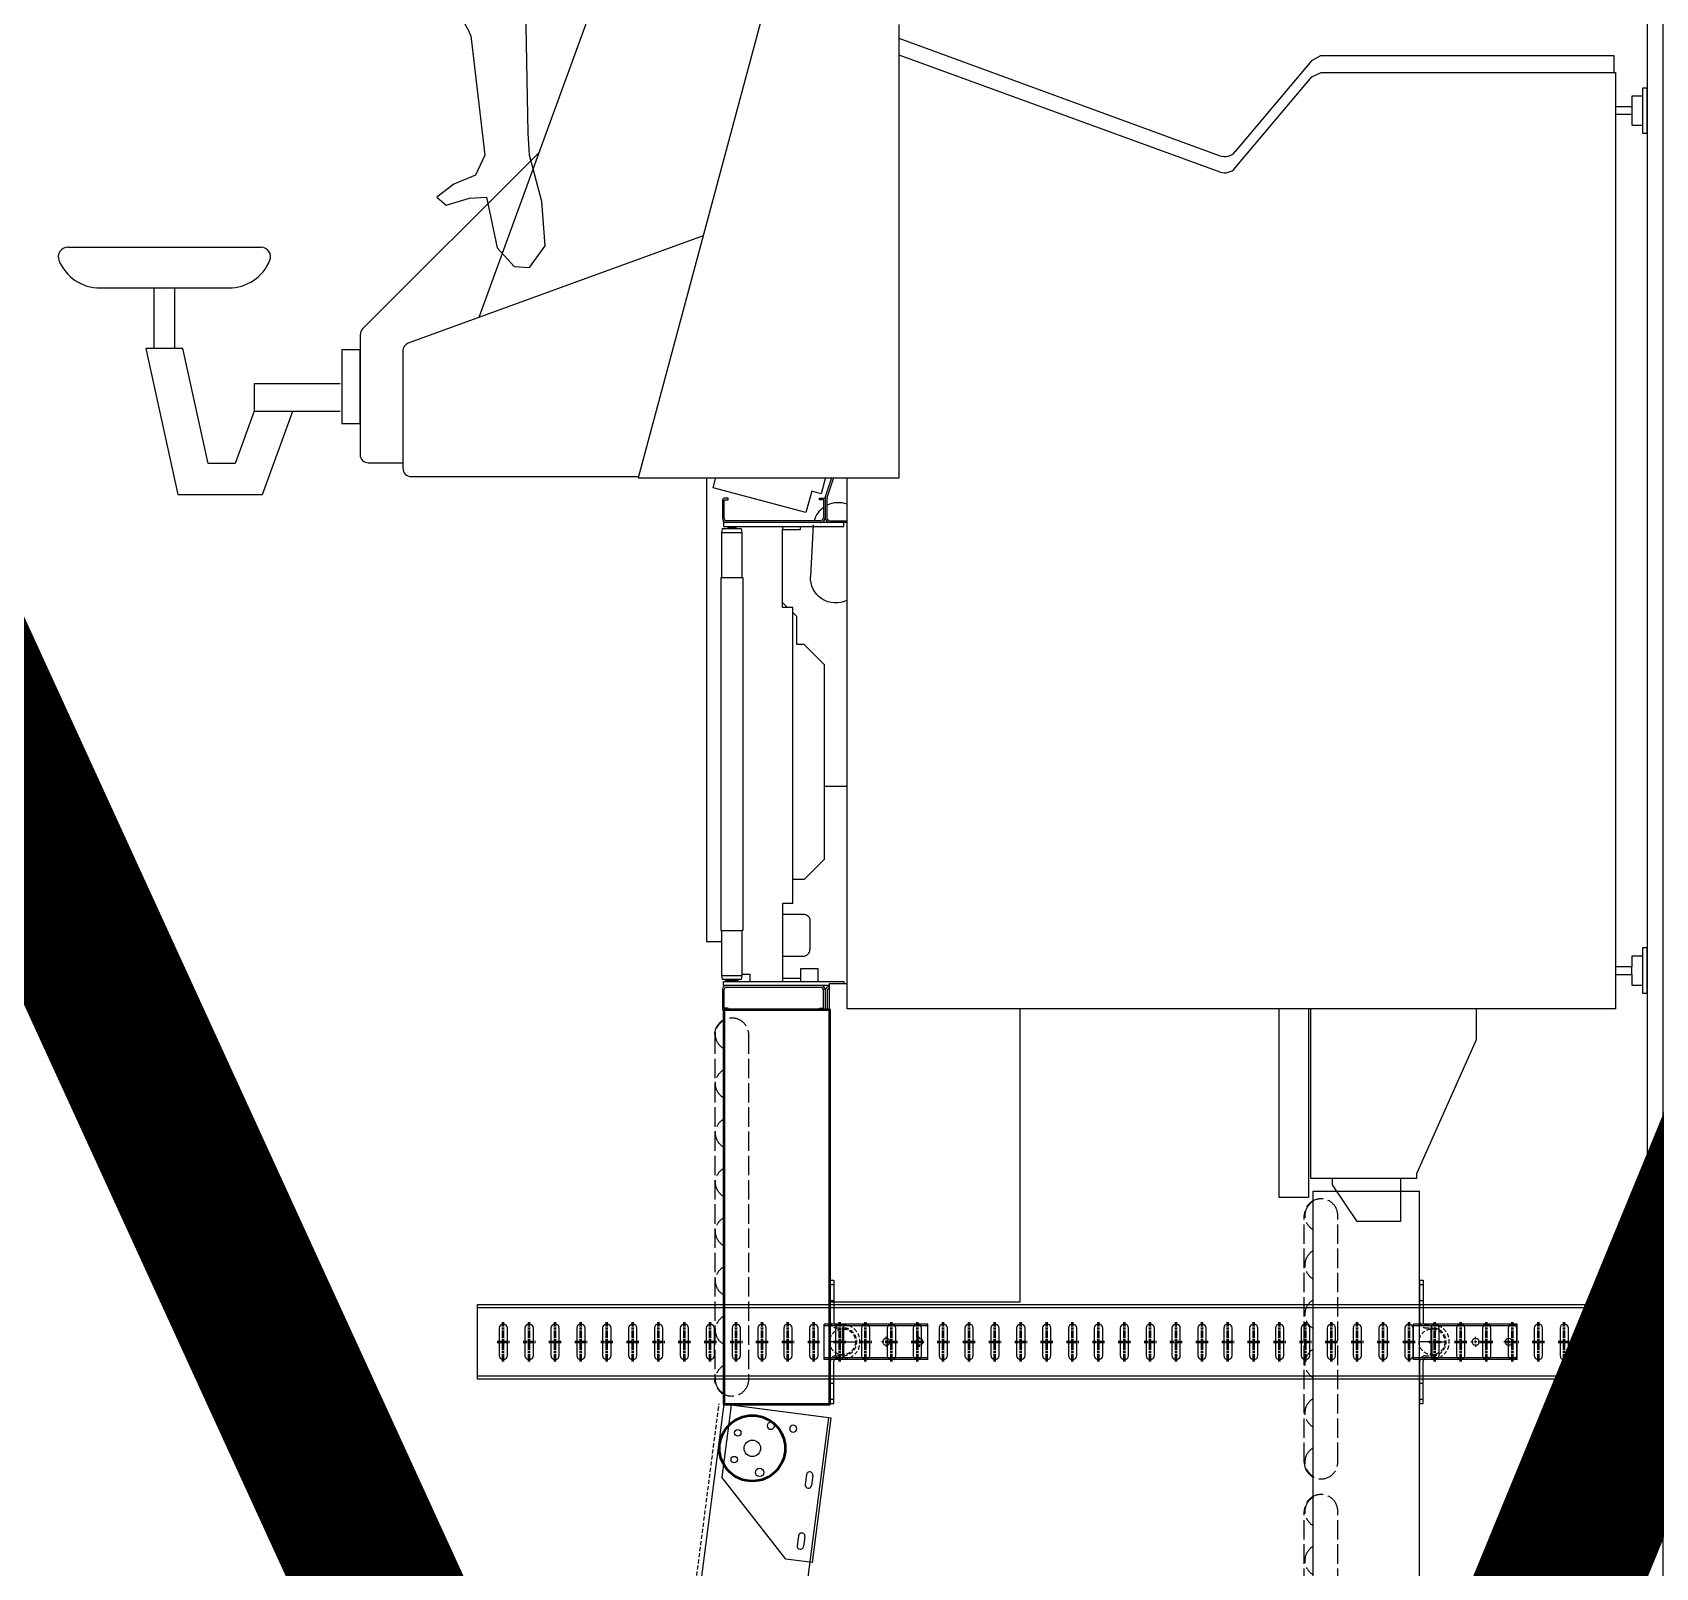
# Model space of a CAD drawing. Header units: millimetres. Extents: x -677815 to 476396, y -125373 to 39000.
# Drawn here: x 468808 to 471317, y -31220 to -28846 of the extents above; entities that cross this region are included whole.
import ezdxf

# ---------------------------------------------------------------- set-up
doc = ezdxf.new("R2010")
doc.units = ezdxf.units.MM
for name, pattern in [('Xref Rapid Pick$0$AM_ISO02W050', [7.5, 6, -1.5]), ('Xref Rapid Pick$0$AM_ISO08W050', [18, 12, -1.5, 3, -1.5]), ('Xref Rapid Pick$0$AM_ISO08W050x2', [9, 6, -0.75, 1.5, -0.75]), ('Xref Rapid Pick$0$MultiDeck$0$Conveyor - Ground 940 aisles$0$HIDDEN', [9.525, 6.35, -3.175]), ('Xref Rapid Pick$0$P02582 Conveyor Elevations$0$HIDDEN', [9.525, 6.35, -3.175])]:
    doc.linetypes.add(name, pattern=pattern)
for name, color, linetype, lineweight in [('AM_BOR', 4, 'Continuous', 25), ('Xref Rapid Pick$0$AM_BOR', 4, 'Continuous', 25), ('Xref Rapid Pick$0$Center', 7, 'Xref Rapid Pick$0$AM_ISO08W050', 50), ('Xref Rapid Pick$0$Conv - Order Out', 5, 'Continuous', 50), ('Xref Rapid Pick$0$Conv- Order In', 1, 'Continuous', 25), ('Xref Rapid Pick$0$Conv- Product Out', 6, 'Continuous', 25), ('Xref Rapid Pick$0$Hidden', 9, 'Xref Rapid Pick$0$AM_ISO02W050', 25), ('Xref Rapid Pick$0$Side Channel', 1, 'Continuous', 25)]:
    doc.layers.add(name, color=color, linetype=linetype, lineweight=lineweight)
for name, color, linetype in [('Xref Rapid Pick$0$MultiDeck$0$Conveyor - Ground 940 aisles$0$D', 7, 'Continuous'), ('Xref Rapid Pick$0$MultiDeck$0$Conveyor - Ground 940 aisles$0$H', 7, 'Xref Rapid Pick$0$MultiDeck$0$Conveyor - Ground 940 aisles$0$HIDDEN'), ('Xref Rapid Pick$0$P02582 Conveyor Elevations$0$Conv', 131, 'Continuous'), ('Xref Rapid Pick$0$RCD_DETAILS', 55, 'Continuous')]:
    doc.layers.add(name, color=color, linetype=linetype)

# ---------------------------------------------------------------- blocks, each defined once
blk = doc.blocks.new('Xref Rapid Pick$0$Conveyor - Ground 940 aisles$0$Man_s1')
at = {"color": 7}
for p, q in [((-437.9, 1259.8), (-455.6, 1231.3)), ((43.5, 956.5), (-163.2, 887.4)), ((55.2, 922.1), (43.5, 956.5)), ((-150, 844.7), (55.2, 922.1)), ((-163.2, 887.4), (-143.2, 847.2)), ((-188.6, 450.7), (-150, 844.7)), ((-166.8, 74.6), (-188.6, 450.7))]:
    blk.add_line(p, q, dxfattribs=at)
for points in [[(-471.4, 1651.6), (-340, 1672.8), (-334.1, 1610.4, -0.276528), (-285.6, 1648.3, -0.985536), (-286.7, 1572.8, 6.75086)], [(-182.6, 1497.8, -0.066397), (-302.8, 1434.3, -3.539459)], [(-302.8, 1434.3, 0.054676), (-437.9, 1259.8, -0.480364)], [(-437.9, 1259.8, -0.392906), (-332.5, 1187.7, 0.931037)], [(-163.2, 887.4, -0.125747), (-310.3, 1200.2, -0.153107)], [(55.2, 922.1, -0.212581), (98.7, 726.9, 0.155151)], [(0, 0), (-49.8, 0, -0.543525)], [(182.5, 13.4), (134.9, 8.4, -0.543525)]]:
    blk.add_lwpolyline(points, format="xyb", dxfattribs=at)
for points in [[(-286.7, 1572.8), (-253.8, 1499.2)], [(-182.6, 1497.8), (-211.7, 1525.1), (-324, 1460.6), (-302.8, 1434.3)], [(-182.6, 1497.8), (-151.7, 1490.1), (-101.3, 1427.1), (-63.5, 1364.1), (-25.7, 1250.7)], [(-332.5, 1187.7), (-214.7, 1309.1)], [(-25.7, 1250.7), (43.5, 956.5)], [(-550, 1141.5), (-734.5, 1119.8), (-765, 1134.2), (-779.3, 1167.6), (-799, 1193.8), (-811.5, 1179.5), (-800.8, 1143.7), (-799, 1117.4), (-877.7, 1100.7), (-906.4, 1074.5), (-908.2, 1050.6), (-874.2, 1026.8), (-806.1, 1031.5), (-734.5, 1050.6), (-700.5, 1053), (-507.1, 1056.3)], [(-332.5, 1187.7), (-453.2, 1074.5)], [(98.7, 726.9), (-39.5, 432.6), (-5.1, 69.3)], [(90.9, 714.6), (75.1, 431.7), (166, 75.3)], [(-1.5, 98), (-23.3, 261.7)], [(152.9, 126.6), (-1.5, 98)], [(59.4, 109.3), (63.5, 85.5)], [(-7.9, 87.6), (-168.2, 73.6)], [(-0.3, 57), (47.2, 99.4)], [(-295.6, 39.9), (-189.4, 58.3)], [(-189.4, 58.3), (-168.2, 73.6)], [(128.5, 25.9), (180.6, 31.3)], [(182.5, 13.4), (180.6, 31.3)], [(-49.8, 15.2), (-49.8, 0)], [(-48.7, 18.8), (0, 18.8)], [(0, 0), (0, 18.8)], [(134.9, 20.8), (134.9, 8.4)]]:
    blk.add_lwpolyline(points, dxfattribs=at)
for centre, radius, start, end in [((-330.7, 1611), 146.4, 323.8797, 275.8738), ((-614.2, 1303.4), 174.2, 291.6253, 335.5552), ((-496.8, 1114.9), 59.4, 260.0986, 317.2087), ((-59.9, 152.9), 85.3, 239.6246, 261.9332), ((110.3, 156.9), 85.3, 222.3407, 267.8578), ((110.1, 321.3), 249.7, 269.296, 284.5894), ((42.1, 34.4), 138.6, 358.7329, 19.0877), ((-41.8, 326.7), 260, 263.3714, 278.6648), ((-143.2, 36.8), 144.3, 352.8083, 13.1631), ((-295.6, 27.2), 12.7, 90, 259.225), ((-285.6, 47.7), 31.6, 225.6885, 249.2001), ((-90.5, -108.3), 133.8, 71.7799, 121.1017), ((106.8, -106.1), 133.8, 80.6369, 127.0263), ((-204, 290.1), 291, 251.1446, 279.0292), ((-204, 290.1), 287.3, 251.1446, 278.8827), ((-90.5, -108.3), 130, 71.7799, 121.4229), ((-111.3, 7.5), 12.7, 95.9246, 265.1496), ((-47.2, 278.4), 287.3, 254.8472, 284.8073), ((106.8, -106.1), 130, 77.5158, 127.3475), ((-47.2, 278.4), 291, 257.0692, 284.9538)]:
    blk.add_arc(centre, radius, start, end, dxfattribs=at)
blk = doc.blocks.new('Xref Rapid Pick$0$CN0309070304362')
for p, q in [((13.21, 67.449), (23.931, 78.17)), ((24.284, 78.316), (31.577, 78.316)), ((32.077, 77.821), (32.077, 75.724)), ((18.269, 57.451), (24.797, 75.387)), ((25.267, 75.716), (32.416, 75.716)), ((32.916, 75.216), (32.916, 61.376)), ((1.915, 63.338), (23.234, 71.098)), ((3.646, 53.53), (32.987, 61.392)), ((32.987, 61.392), (32.987, 45.509)), ((65.327, 48.686), (32.983, 48.686)), ((65.327, 1.924), (65.327, 48.686)), ((32.987, 45.509), (5.409, 45.509)), ((13.386, 26.016), (6.255, 45.509)), ((14.382, 25.979), (7.272, 45.509)), ((7.605, 20.424), (13.13, 25.06)), ((14.132, 25.069), (8.582, 20.409)), ((7.312, 19.881), (7.605, 20.424)), ((7.312, 1.999), (7.312, 19.881)), ((8.582, 20.409), (8.312, 19.839)), ((8.312, 19.839), (8.312, 1.924)), ((8.312, 1.999), (7.312, 1.999)), ((8.312, 1.924), (65.327, 1.924)), ((10.41, 0.924), (10.41, 1.924)), ((10.88, 0.924), (10.88, 1.924)), ((47.218, 1.924), (65.327, 1.924)), ((62.756, 0.924), (62.756, 1.924)), ((63.226, 1.924), (63.226, 0.924)), ((9.268, 0.276), (12.024, 0.276)), ((9.268, 0), (9.268, 0.276)), ((12.024, 0), (9.268, 0)), ((9.765, 0.276), (9.765, 0.924)), ((9.765, 0.924), (11.525, 0.924)), ((11.525, 0.924), (11.525, 0.294)), ((12.024, 0.276), (12.024, 0)), ((61.614, 0.276), (64.37, 0.276)), ((61.614, 0), (61.614, 0.276)), ((64.37, 0), (61.614, 0)), ((62.111, 0.276), (62.111, 0.924)), ((62.111, 0.924), (62.756, 0.924)), ((63.226, 0.924), (62.756, 0.924)), ((63.226, 0.924), (63.871, 0.924)), ((63.871, 0.924), (63.871, 0.276)), ((64.37, 0.276), (64.37, 0))]:
    blk.add_line(p, q)
at = {"extrusion": (0, 0, -1)}
for centre, radius, start, end in [((-24.285, 77.816), 0.5, 44.99817, 89.98094), ((-31.585, 77.824), 0.492, 89.12859, 180.37644), ((-25.266, 75.216), 0.5, 20, 90), ((-32.416, 75.216), 0.5, 90, 180), ((-12.576, 25.721), 0.862, 160, 230), ((-13.597, 25.705), 0.831, 160.74, 229.98)]:
    blk.add_arc(centre, radius, start, end, dxfattribs=at)
at = {"layer": 'Xref Rapid Pick$0$RCD_DETAILS', "color": 55, "linetype": 'Continuous'}
for p, q in [((18.96, 96.116), (18.96, 84.345)), ((21.44, 94.144), (21.44, 86.318)), ((25.128, 89.1), (25.128, 91.361)), ((25.128, 91.361), (34.017, 89.407)), ((25.128, 90.861), (21.44, 90.861)), ((25.128, 89.601), (21.44, 89.601)), ((32.125, 87.562), (25.128, 89.1)), ((34.017, 89.407), (34.017, 84.27)), ((32.125, 85.931), (32.125, 87.562)), ((28.938, 84.771), (32.125, 85.931)), ((27.278, 79.536), (27.278, 84.771)), ((27.278, 84.771), (28.938, 84.771)), ((28.938, 84.771), (28.938, 79.536)), ((34.017, 84.27), (28.938, 82.421)), ((25.21, 78.313), (25.21, 79.435)), ((25.21, 79.435), (29.683, 79.435)), ((29.683, 79.435), (29.683, 78.313)), ((29.683, 78.313), (25.21, 78.313)), ((32.983, 57.251), (61.22, 57.251)), ((33.599, 56.834), (32.984, 56.669)), ((35.112, 51.188), (33.599, 56.834)), ((36.079, 56.286), (36.315, 56.319)), ((36.315, 56.319), (39.065, 56.319)), ((36.315, 56.319), (36.315, 55.093)), ((39.065, 56.378), (60.544, 56.378)), ((39.065, 56.378), (39.065, 55.034)), ((60.544, 56.378), (60.544, 56.319)), ((60.544, 56.319), (63.294, 56.319)), ((60.544, 56.319), (60.544, 55.093)), ((61.22, 57.251), (61.22, 56.319)), ((63.294, 56.319), (63.53, 56.286)), ((63.294, 56.319), (63.294, 55.093)), ((34.227, 55.916), (34.227, 56.157)), ((34.332, 55.916), (34.227, 55.916)), ((35.481, 56.161), (34.332, 56.161)), ((34.332, 56.161), (34.332, 55.916)), ((34.336, 56.266), (35.481, 56.266)), ((35.606, 50.305), (35.606, 56.036)), ((35.711, 56.204), (35.961, 56.204)), ((35.711, 48.891), (35.711, 56.204)), ((35.961, 56.204), (35.961, 48.891)), ((36.02, 55.823), (35.961, 55.823)), ((35.961, 55.823), (35.961, 55.589)), ((36.02, 55.589), (35.961, 55.589)), ((36.02, 55.946), (36.079, 55.946)), ((36.02, 55.946), (36.02, 55.466)), ((36.02, 55.466), (36.079, 55.466)), ((36.079, 56.286), (36.079, 55.127)), ((63.53, 55.127), (63.53, 56.286)), ((63.589, 56.09), (63.53, 56.09)), ((63.589, 55.322), (63.53, 55.322)), ((63.589, 56.09), (63.589, 55.322)), ((63.648, 55.968), (63.589, 55.968)), ((63.648, 55.445), (63.589, 55.445)), ((63.648, 56.204), (63.648, 48.891)), ((63.898, 56.204), (63.648, 56.204)), ((63.648, 56.204), (63.648, 48.891)), ((63.898, 49.77), (63.898, 56.204)), ((64.003, 56.036), (64.003, 50.305)), ((64.128, 56.266), (65.382, 56.266)), ((65.277, 56.161), (64.128, 56.161)), ((65.277, 55.916), (65.277, 56.161)), ((65.382, 55.916), (65.277, 55.916)), ((65.382, 56.266), (65.382, 55.916)), ((36.079, 55.127), (36.315, 55.093)), ((36.315, 55.093), (39.065, 55.093)), ((39.065, 55.034), (60.544, 55.034)), ((60.544, 55.093), (63.294, 55.093)), ((60.544, 55.034), (60.544, 55.093)), ((63.216, 55.093), (63.216, 54.601)), ((63.216, 54.601), (63.638, 54.601)), ((63.294, 55.093), (63.53, 55.127)), ((35.961, 52.613), (36.148, 52.613)), ((40.883, 52.613), (36.148, 52.613)), ((36.148, 52.613), (36.148, 51.519)), ((40.883, 52.308), (40.578, 52.613)), ((40.883, 52.308), (40.883, 52.613)), ((58.913, 51.988), (58.913, 52.613)), ((58.913, 52.613), (63.648, 52.613)), ((59.552, 52.613), (59.552, 51.345)), ((62.112, 52.613), (62.112, 51.345)), ((63.461, 52.613), (63.461, 51.493)), ((36.148, 51.519), (35.961, 51.519)), ((40.883, 51.988), (40.883, 52.308)), ((58.913, 51.988), (40.883, 51.988)), ((41.439, 51.752), (41.203, 51.988)), ((43.139, 51.752), (41.439, 51.752)), ((43.139, 51.302), (43.139, 51.752)), ((57.452, 51.302), (57.452, 51.988)), ((63.648, 51.493), (62.859, 51.493)), ((62.859, 51.493), (62.859, 50.469)), ((33.808, 50.839), (35.112, 51.188)), ((33.961, 50.266), (33.808, 50.839)), ((35.855, 50.745), (38.996, 50.91)), ((44.389, 50.052), (43.139, 51.302)), ((56.201, 50.052), (57.452, 51.302)), ((59.946, 50.951), (61.718, 50.951)), ((62.859, 50.469), (63.648, 50.469)), ((32.983, 50.004), (33.961, 50.266)), ((34.135, 50.002), (32.983, 49.615)), ((34.19, 49.901), (32.983, 49.486)), ((34.332, 50.362), (34.227, 50.362)), ((34.227, 50.362), (34.227, 50.012)), ((34.227, 50.012), (35.418, 50.012)), ((35.418, 49.907), (34.235, 49.907)), ((34.332, 50.117), (34.332, 50.362)), ((34.332, 50.117), (35.418, 50.117)), ((35.606, 49.72), (35.606, 48.686)), ((35.711, 48.686), (35.711, 49.72)), ((56.201, 50.052), (44.389, 50.052)), ((51.778, 48.686), (51.778, 50.052)), ((65.277, 50.119), (64.191, 50.119)), ((64.191, 50.012), (65.382, 50.012)), ((65.382, 49.887), (64.199, 49.887)), ((65.382, 50.362), (65.277, 50.362)), ((65.277, 50.362), (65.277, 50.119)), ((65.382, 50.012), (65.382, 50.362)), ((65.382, 50.012), (65.382, 49.887)), ((35.961, 48.891), (35.711, 48.891)), ((63.648, 48.891), (63.795, 48.891)), ((76.809, 22.382), (65.36, 22.382)), ((76.809, 20.611), (76.809, 22.382)), ((65.36, 20.611), (76.809, 20.611)), ((75.652, 20.469), (65.36, 20.469)), ((75.652, 14.032), (75.652, 20.469)), ((76.029, 19.148), (75.661, 19.148)), ((78.271, 17.636), (76.029, 19.148)), ((78.271, 15.011), (78.271, 17.636)), ((75.652, 15.011), (78.271, 15.011)), ((67.197, 10.398), (75.358, 14.032)), ((75.358, 14.032), (75.652, 14.032)), ((65.361, 10.398), (67.197, 10.398))]:
    blk.add_line(p, q, dxfattribs=at)
at = {"layer": 'Xref Rapid Pick$0$RCD_DETAILS', "color": 55}
for p, q in [((63.795, 48.686), (63.795, 49.77)), ((63.795, 49.77), (83.159, 49.77)), ((83.159, 49.77), (83.159, 38.143)), ((83.159, 38.143), (65.327, 38.143))]:
    blk.add_line(p, q, dxfattribs=at)
at = {"layer": 'Xref Rapid Pick$0$RCD_DETAILS', "color": 55, "linetype": 'Continuous', "extrusion": (0, 0, -1)}
for centre, radius, start, end in [((-19.535, 96.116), 0.575, 0, 112.1), ((-18.736, 94.144), 2.704, 112.1, 180), ((-18.736, 86.318), 2.704, 180, 247.9), ((-19.535, 84.345), 0.575, 247.9, 0), ((-34.336, 56.157), 0.109, 0, 90), ((-35.481, 56.036), 0.23, 90, 180), ((-35.481, 56.036), 0.125, 90, 180), ((-64.128, 56.036), 0.23, 0, 90), ((-64.128, 56.036), 0.125, 0, 90), ((-36.043, 49.222), 1.535, 35.65, 73.45), ((-61.718, 51.345), 0.394, 179.99401, 270.00599), ((-34.216, 49.699), 0.314, 75, 92), ((-34.235, 49.731), 0.176, 75, 90), ((-36.043, 49.222), 1.535, 339.51, 26.51), ((-35.418, 50.305), 0.293, 180, 270), ((-35.418, 50.305), 0.187, 180, 270), ((-35.418, 49.72), 0.292, 90, 180), ((-35.418, 49.72), 0.188, 90, 180), ((-64.191, 50.305), 0.292, 270, 0), ((-64.199, 49.77), 0.242, 0, 90), ((-64.191, 50.305), 0.188, 270, 0), ((-64.199, 49.77), 0.118, 0, 90)]:
    blk.add_arc(centre, radius, start, end, dxfattribs=at)
at = {"layer": 'Xref Rapid Pick$0$RCD_DETAILS', "color": 55, "linetype": 'Continuous'}
for centre, radius, start, end in [((39.076, 49.376), 1.535, 333.26444, 93.00161), ((59.946, 51.345), 0.394, 179.99401, 270.00599)]:
    blk.add_arc(centre, radius, start, end, dxfattribs=at)
at = {"xscale": -0.03937007874015748, "yscale": 0.03937007874015748, "zscale": 0.03937007874015748}
blk.add_blockref('Xref Rapid Pick$0$Conveyor - Ground 940 aisles$0$Man_s1', (-15.554, 26.644), dxfattribs=at)
blk = doc.blocks.new('*U860')
blk.add_lwpolyline([(0, 0), (1371.6, 0), (1371.6, -163.5), (0, -163.5)], close=True)
at = {"layer": 'Xref Rapid Pick$0$Hidden', "ltscale": 5}
for p, q in [((38.1, 14), (419.1, 14)), ((495.3, 14), (876.3, 14)), ((952.5, 14), (1333.5, 14)), ((38.1, -38), (419.1, -38)), ((495.3, -38), (876.3, -38)), ((952.5, -38), (1333.5, -38))]:
    blk.add_line(p, q, dxfattribs=at)
for centre, radius, start, end in [((38.1, -12), 26, 90, 270), ((38.1, -12), 25, 28.6854, 151.3146), ((114.3, -12), 25, 28.6854, 151.3146), ((190.5, -12), 25, 28.6854, 151.3146), ((266.7, -12), 25, 28.6854, 151.3146), ((342.9, -12), 25, 28.6854, 151.3146), ((419.1, -12), 25, 28.6854, 151.3146), ((419.1, -12), 26, 270, 90), ((495.3, -12), 26, 90, 270), ((495.3, -12), 25, 28.6854, 151.3146), ((571.5, -12), 25, 28.6854, 151.3146), ((647.7, -12), 25, 28.6854, 151.3146), ((723.9, -12), 25, 28.6854, 151.3146), ((800.1, -12), 25, 28.6854, 151.3146), ((876.3, -12), 25, 28.6854, 151.3146), ((876.3, -12), 26, 270, 90), ((952.5, -12), 26, 90, 270), ((952.5, -12), 25, 28.6854, 151.3146), ((1028.7, -12), 25, 28.6854, 151.3146), ((1104.9, -12), 25, 28.6854, 151.3146), ((1181.1, -12), 25, 28.6854, 151.3146), ((1257.3, -12), 25, 28.6854, 151.3146), ((1333.5, -12), 25, 28.6854, 151.3146), ((1333.5, -12), 26, 270, 90)]:
    blk.add_arc(centre, radius, start, end, dxfattribs=at)
blk = doc.blocks.new('*U872')
blk.add_lwpolyline([(0, 0), (609.6, 0), (609.6, -163.5), (0, -163.5)], close=True)
at = {"layer": 'Xref Rapid Pick$0$Hidden', "ltscale": 5}
for p, q in [((38.1, 14), (571.5, 14)), ((38.1, -38), (571.5, -38))]:
    blk.add_line(p, q, dxfattribs=at)
for centre, radius, start, end in [((38.1, -12), 26, 90, 270), ((38.1, -12), 25, 28.6854, 151.3146), ((114.3, -12), 25, 28.6854, 151.3146), ((190.5, -12), 25, 28.6854, 151.3146), ((266.7, -12), 25, 28.6854, 151.3146), ((342.9, -12), 25, 28.6854, 151.3146), ((419.1, -12), 25, 28.6854, 151.3146), ((495.3, -12), 25, 28.6854, 151.3146), ((571.5, -12), 25, 28.6854, 151.3146), ((571.5, -12), 26, 270, 90)]:
    blk.add_arc(centre, radius, start, end, dxfattribs=at)
blk = doc.blocks.new('Xref Rapid Pick$0$9405 End Pulley')
blk.add_circle((-62, -52.3), 50.8)
at = {"layer": 'Xref Rapid Pick$0$P02582 Conveyor Elevations$0$Conv', "color": 0}
for p, q in [((-225.4, -125.8), (-112.4, -11.5)), ((0, -11.5), (-112.4, -11.5)), ((0, -167.1), (0, -11.5)), ((-225.4, -167.1), (-225.4, -125.8)), ((-187, -140.5), (-202.4, -140.5)), ((-187, -150.5), (-202.4, -150.5)), ((-91.7, -140.5), (-107.1, -140.5)), ((-91.7, -150.5), (-107.1, -150.5)), ((-225.4, -167.1), (0, -167.1))]:
    blk.add_line(p, q, dxfattribs=at)
for centre, radius in [((-82.9, -26.9), 5), ((-41.2, -26.9), 5), ((-62, -52.3), 12.7), ((-97.5, -68.3), 6.5)]:
    blk.add_circle(centre, radius, dxfattribs=at)
for centre, start, end in [((-202.4, -145.5), 90, 270), ((-187, -145.5), 270, 90), ((-107.1, -145.5), 90, 270), ((-91.7, -145.5), 270, 90)]:
    blk.add_arc(centre, 5, start, end, dxfattribs=at)
blk = doc.blocks.new('*U874')
at = {"layer": 'Xref Rapid Pick$0$Hidden', "linetype": 'Xref Rapid Pick$0$P02582 Conveyor Elevations$0$HIDDEN'}
blk.add_line((688.8, -4916.1), (7.4, 1), dxfattribs=at)
at = {"layer": 'Xref Rapid Pick$0$P02582 Conveyor Elevations$0$Conv', "color": 0}
blk.add_lwpolyline([(434.2, -4324.3), (-162, -22.4), (0, 0), (596.1, -4301.9)], close=True, dxfattribs=at)
for centre in [(-106.8, -38.8), (-72.2, -34)]:
    blk.add_circle(centre, 5.5, dxfattribs=at)
at = {"xscale": -1, "rotation": 277.8895527349795}
blk.add_blockref('Xref Rapid Pick$0$9405 End Pulley', (0, 0), dxfattribs=at)
blk = doc.blocks.new('Xref Rapid Pick$0$SLOT (0deg)')
blk.add_lwpolyline([(-21, 6.5, 1), (-21, -6.5), (21, -6.5, 1), (21, 6.5)], format="xyb", close=True)
at = {"layer": 'Xref Rapid Pick$0$Center', "lineweight": 50}
blk.add_line((-30.5, 0), (30.5, 0), dxfattribs=at)
at = {"layer": 'Xref Rapid Pick$0$Center', "linetype": 'Xref Rapid Pick$0$AM_ISO08W050x2', "lineweight": 50}
blk.add_line((0, 9.5), (0, -9.5), dxfattribs=at)
blk = doc.blocks.new('*U869')
for p, q in [((-27.5, 28.5), (27.5, 28.5)), ((-27.5, -131.5), (-27.5, 28.5)), ((-24.5, -131.5), (-24.5, 28.5)), ((24.5, -131.5), (24.5, 28.5)), ((27.5, -131.5), (27.5, 28.5)), ((-95.2, 18.7), (-29.9, 18.7)), ((-95.2, 18.7), (-95.2, 13.7)), ((-95.2, 13.7), (-29.9, 13.7)), ((30, 18.7), (95.2, 18.7)), ((95.2, 13.7), (30, 13.7)), ((95.2, 18.7), (95.2, 13.7)), ((-27.5, -131.5), (27.5, -131.5))]:
    blk.add_line(p, q)
for centre in [(0, -67.5), (0, -118.5)]:
    blk.add_circle(centre, 5.5)
for centre, start, end in [((-29.9, 10.5), 0, 90), ((30, 10.5), 90, 180)]:
    blk.add_arc(centre, 3.2, start, end)
at = {"layer": 'Xref Rapid Pick$0$MultiDeck$0$Conveyor - Ground 940 aisles$0$D', "linetype": 'Xref Rapid Pick$0$MultiDeck$0$Conveyor - Ground 940 aisles$0$HIDDEN'}
for p, q in [((-26.8, 10.5), (-26.8, -1.6)), ((-21.8, 10.5), (-21.8, -1.5)), ((21.8, 10.5), (21.8, -1.5)), ((26.8, 10.5), (26.8, -1.6))]:
    blk.add_line(p, q, dxfattribs=at)
at = {"layer": 'Xref Rapid Pick$0$MultiDeck$0$Conveyor - Ground 940 aisles$0$D'}
for p, q in [((-2, 0), (-21, 0)), ((-1, 0), (1, 0)), ((0, 2), (0, 21)), ((0, -1), (0, 1)), ((2, 0), (21, 0)), ((0, -2), (0, -21)), ((-4, -67.5), (-7.5, -67.5)), ((-2, -67.5), (2, -67.5)), ((0, -63.5), (0, -60)), ((0, -69.5), (0, -65.5)), ((0, -71.5), (0, -75)), ((4, -67.5), (7.5, -67.5)), ((-4, -118.5), (-7.5, -118.5)), ((-2, -118.5), (2, -118.5)), ((0, -114.5), (0, -111)), ((0, -120.5), (0, -116.5)), ((0, -122.5), (0, -126)), ((4, -118.5), (7.5, -118.5))]:
    blk.add_line(p, q, dxfattribs=at)
at = {"layer": 'Xref Rapid Pick$0$MultiDeck$0$Conveyor - Ground 940 aisles$0$D', "linetype": 'Xref Rapid Pick$0$MultiDeck$0$Conveyor - Ground 940 aisles$0$HIDDEN'}
blk.add_circle((0, 0), 20, dxfattribs=at)
for centre, radius, start, end in [((-29.9, 10.5), 8.2, 0, 90), ((30, 10.5), 8.2, 90, 180), ((0, 0), 26.8, 183.5004, 356.4996), ((0, 0), 21.8, 183.8813, 356.1187)]:
    blk.add_arc(centre, radius, start, end, dxfattribs=at)
at = {"layer": 'Xref Rapid Pick$0$MultiDeck$0$Conveyor - Ground 940 aisles$0$H'}
for p, q in [((-88.7, 18.7), (-88.7, 13.7)), ((-63.7, 18.7), (-63.7, 13.7)), ((63.7, 18.7), (63.7, 13.7)), ((88.7, 18.7), (88.7, 13.7))]:
    blk.add_line(p, q, dxfattribs=at)
blk = doc.blocks.new('*U909')
for p, q in [((-52.5, 1808), (-52.5, 8)), ((52.5, 8), (52.5, 1808))]:
    blk.add_line(p, q)
for points in [[(-57.5, 1808), (57.5, 1808), (57.5, 8), (-57.5, 8)], [(-110, 0), (110, 0), (110, 8), (-110, 8)]]:
    blk.add_lwpolyline(points, close=True)
at = {"layer": 'Xref Rapid Pick$0$Center', "linetype": 'Xref Rapid Pick$0$AM_ISO08W050x2', "lineweight": 50}
for p, q in [((-83, -3), (-83, 11)), ((83, -3), (83, 11))]:
    blk.add_line(p, q, dxfattribs=at)
at = {"layer": 'Xref Rapid Pick$0$Hidden'}
for p, q in [((-90, 8), (-90, 0)), ((-76, 8), (-76, 0)), ((76, 8), (76, 0)), ((90, 8), (90, 0))]:
    blk.add_line(p, q, dxfattribs=at)
for name, p in [('Xref Rapid Pick$0$SLOT (0deg)', (0, 1768)), ('Xref Rapid Pick$0$SLOT (0deg)', (0, 1728)), ('Xref Rapid Pick$0$SLOT (0deg)', (0, 1688)), ('Xref Rapid Pick$0$SLOT (0deg)', (0, 1648)), ('Xref Rapid Pick$0$SLOT (0deg)', (0, 1608)), ('Xref Rapid Pick$0$SLOT (0deg)', (0, 1568)), ('Xref Rapid Pick$0$SLOT (0deg)', (0, 1528)), ('Xref Rapid Pick$0$SLOT (0deg)', (0, 1488)), ('Xref Rapid Pick$0$SLOT (0deg)', (0, 1448)), ('Xref Rapid Pick$0$SLOT (0deg)', (0, 1408)), ('Xref Rapid Pick$0$SLOT (0deg)', (0, 1368)), ('Xref Rapid Pick$0$SLOT (0deg)', (0, 1328)), ('Xref Rapid Pick$0$SLOT (0deg)', (0, 1288)), ('*U869', (0, 1243.5)), ('Xref Rapid Pick$0$SLOT (0deg)', (0, 1248)), ('Xref Rapid Pick$0$SLOT (0deg)', (0, 1208)), ('Xref Rapid Pick$0$SLOT (0deg)', (0, 1168)), ('Xref Rapid Pick$0$SLOT (0deg)', (0, 1128)), ('Xref Rapid Pick$0$SLOT (0deg)', (0, 1088)), ('Xref Rapid Pick$0$SLOT (0deg)', (0, 1048)), ('Xref Rapid Pick$0$SLOT (0deg)', (0, 1008)), ('Xref Rapid Pick$0$SLOT (0deg)', (0, 968)), ('Xref Rapid Pick$0$SLOT (0deg)', (0, 928)), ('Xref Rapid Pick$0$SLOT (0deg)', (0, 888)), ('Xref Rapid Pick$0$SLOT (0deg)', (0, 848)), ('Xref Rapid Pick$0$SLOT (0deg)', (0, 808)), ('Xref Rapid Pick$0$SLOT (0deg)', (0, 768)), ('Xref Rapid Pick$0$SLOT (0deg)', (0, 728)), ('Xref Rapid Pick$0$SLOT (0deg)', (0, 688)), ('Xref Rapid Pick$0$SLOT (0deg)', (0, 648)), ('Xref Rapid Pick$0$SLOT (0deg)', (0, 608)), ('Xref Rapid Pick$0$SLOT (0deg)', (0, 568)), ('Xref Rapid Pick$0$SLOT (0deg)', (0, 528)), ('Xref Rapid Pick$0$SLOT (0deg)', (0, 488)), ('Xref Rapid Pick$0$SLOT (0deg)', (0, 448)), ('Xref Rapid Pick$0$SLOT (0deg)', (0, 408)), ('Xref Rapid Pick$0$SLOT (0deg)', (0, 368)), ('*U869', (0, 332.5)), ('Xref Rapid Pick$0$SLOT (0deg)', (0, 328)), ('Xref Rapid Pick$0$SLOT (0deg)', (0, 288)), ('Xref Rapid Pick$0$SLOT (0deg)', (0, 248)), ('Xref Rapid Pick$0$SLOT (0deg)', (0, 208)), ('Xref Rapid Pick$0$SLOT (0deg)', (0, 168)), ('Xref Rapid Pick$0$SLOT (0deg)', (0, 128)), ('Xref Rapid Pick$0$SLOT (0deg)', (0, 88)), ('Xref Rapid Pick$0$SLOT (0deg)', (0, 48))]:
    blk.add_blockref(name, p)
blk = doc.blocks.new('Xref Rapid Pick')
at = {"layer": 'Xref Rapid Pick$0$AM_BOR', "color": 6}
blk.add_lwpolyline([(471329.3, -41930), (471329.3, -9742.7), (471304.3, -9742.7), (471304.3, -41930)], close=True, dxfattribs=at)
at = {"layer": 'Xref Rapid Pick$0$Side Channel', "const_width": 250}
for points in [[(467452.7, -27116.4), (473243, -39764.3)], [(472738, -27419.2), (467789.3, -39461.5)]]:
    blk.add_lwpolyline(points, dxfattribs=at)
at = {"xscale": -25.4, "yscale": 25.4, "zscale": 25.4, "rotation": 90}
blk.add_blockref('Xref Rapid Pick$0$CN0309070304362', (471304.3, -28697), dxfattribs=at)
at = {"layer": 'Xref Rapid Pick$0$Conv - Order Out', "xscale": -1}
for name, p, rotation in [('*U872', (469877.3, -30357.8), 90), ('*U874', (469877.3, -30967.4), 0.4999999999998384)]:
    blk.add_blockref(name, p, dxfattribs=dict(at, rotation=rotation))
at = {"layer": 'Xref Rapid Pick$0$Conv- Order In', "rotation": 90.00000000000001}
blk.add_blockref('*U860', (470788.3, -32009.4), dxfattribs=at)
at = {"layer": 'Xref Rapid Pick$0$Conv- Product Out', "rotation": 89.99999999999999}
blk.add_blockref('*U909', (471304.3, -30871), dxfattribs=at)

msp = doc.modelspace()

# ---------------------------------------------------------------- block references
at = {"layer": 'AM_BOR'}
msp.add_blockref('Xref Rapid Pick', (0, 0), dxfattribs=at)

doc.saveas('drawing.dxf')
